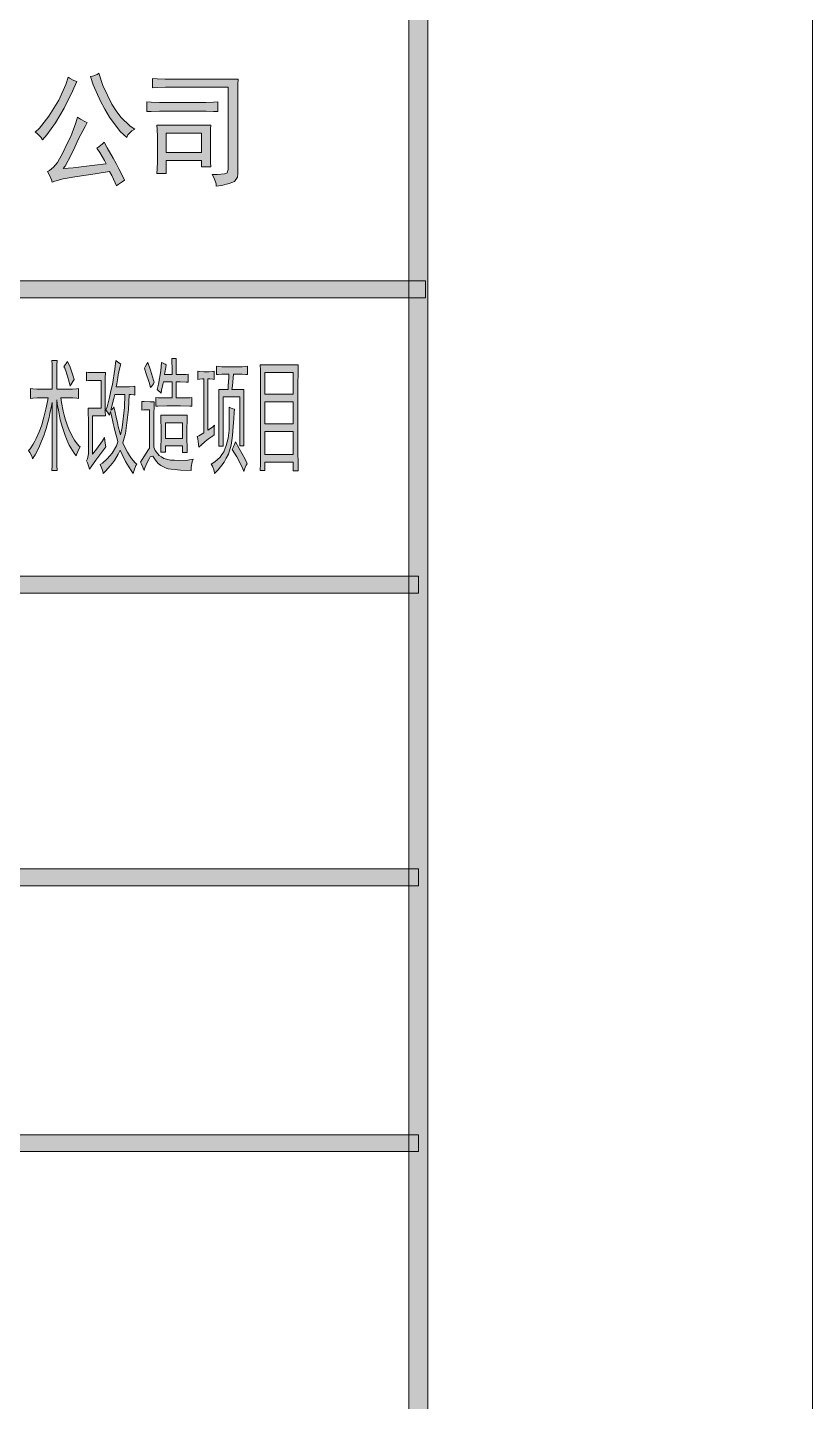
# Model space of a CAD drawing. Header units: millimetres. Extents: x 0 to 414, y 0 to 292.
# Drawn here: x 394.47 to 414.08, y 32.05 to 66.36 of the extents above; entities that cross this region are included whole.
import ezdxf

# ---------------------------------------------------------------- set-up
doc = ezdxf.new("R2010")
doc.units = ezdxf.units.MM

msp = doc.modelspace()

# ---------------------------------------------------------------- hatches: boundary and pattern name
h = msp.add_hatch(color=0)
h.dxf.hatch_style = 2
h.paths.add_polyline_path([(404.473833, 9.609667), (403.997583, 10.085917), (403.997583, 282.380972), (404.473833, 282.857222)])
h = msp.add_hatch(color=0)
h.dxf.hatch_style = 2
h.paths.add_polyline_path([(396.250583, 65.225083), (396.352889, 64.914639), (396.571611, 64.445444), (396.6845, 64.286694), (396.800917, 64.127944), (397.03375, 63.898639), (397.150167, 63.824556), (397.076083, 63.782222), (396.973778, 63.679917), (396.949083, 63.616417), (396.786806, 63.768111), (396.515167, 64.124417), (396.402278, 64.321972), (396.289389, 64.523056), (396.105944, 64.932278), (396.038917, 65.140417), (396.095361, 65.151), (396.204722, 65.193333)])
h = msp.add_hatch(color=0)
h.dxf.hatch_style = 2
h.paths.add_polyline_path([(395.696722, 65.016944), (395.594417, 64.773528), (395.38275, 64.346667), (395.276917, 64.16675), (395.171083, 63.983306), (394.952361, 63.679917), (394.839472, 63.556444), (394.797139, 63.623472), (394.705417, 63.72225), (394.656028, 63.750472), (394.768917, 63.84925), (395.005278, 64.145583), (395.12875, 64.346667), (395.252222, 64.54775), (395.428611, 64.939333), (395.481528, 65.126306), (395.516806, 65.094556), (395.626167, 65.041639)])
h = msp.add_hatch(color=0)
h.dxf.hatch_style = 2
h.paths.add_polyline_path([(399.7325, 65.076917), (399.725444, 64.942861), (399.721917, 64.7065), (399.721917, 64.604194), (399.721917, 62.70625), (399.714861, 62.625111), (399.644306, 62.519278), (399.577278, 62.491056), (399.51025, 62.466361), (399.316222, 62.4205), (399.185694, 62.399333), (399.185694, 62.455778), (399.132778, 62.600417), (399.079861, 62.692139), (399.217444, 62.692139), (399.390306, 62.70625), (399.422056, 62.716833), (399.453806, 62.730944), (399.485556, 62.819139), (399.485556, 62.900278), (399.485556, 64.872306), (398.007417, 64.872306), (397.912167, 64.872306), (397.704028, 64.86525), (397.591139, 64.858194), (397.591139, 65.091028), (397.704028, 65.083972), (397.905111, 65.076917), (397.996833, 65.076917)])
h = msp.add_hatch(color=0)
h.dxf.hatch_style = 2
h.paths.add_polyline_path([(398.854083, 64.494833), (398.924639, 64.494833), (399.111611, 64.498361), (399.228028, 64.505417), (399.228028, 64.262), (399.115139, 64.269056), (398.935222, 64.276111), (398.864667, 64.276111), (397.869833, 64.276111), (397.767528, 64.276111), (397.559389, 64.269056), (397.450028, 64.262), (397.450028, 64.505417), (397.559389, 64.498361), (397.767528, 64.494833), (397.869833, 64.494833)])
h = msp.add_hatch(color=0)
h.dxf.hatch_style = 2
h.paths.add_polyline_path([(396.434028, 62.96025), (396.391694, 63.044917), (396.27175, 63.238944), (396.197667, 63.348306), (396.250583, 63.387111), (396.342306, 63.461194), (396.381111, 63.496472), (396.46225, 63.362417), (396.610417, 63.097833), (396.680972, 62.967306), (396.751528, 62.836778), (396.857361, 62.625111), (396.892639, 62.5475), (396.836194, 62.508694), (396.733889, 62.441667), (396.691556, 62.413444), (396.659806, 62.487528), (396.571611, 62.663917), (396.518694, 62.766222), (396.162389, 62.709778), (395.654389, 62.632167), (395.506222, 62.607472), (395.361583, 62.582778), (395.149917, 62.529861), (395.082889, 62.498111), (395.068778, 62.558083), (395.008806, 62.692139), (394.966472, 62.766222), (395.019389, 62.790917), (395.121694, 62.875583), (395.171083, 62.935556), (395.216944, 62.995528), (395.361583, 63.253056), (395.453306, 63.447083), (395.548556, 63.641111), (395.679083, 63.983306), (395.717889, 64.127944), (395.7955, 64.075028), (395.918972, 64.008), (395.961306, 63.993889), (395.904861, 63.891583), (395.746111, 63.581139), (395.647333, 63.373), (395.548556, 63.168389), (395.407444, 62.900278), (395.361583, 62.840306), (395.608528, 62.861472), (396.14475, 62.924972)])
h = msp.add_hatch(color=0)
h.paths.add_polyline_path([(399.048111, 63.923333), (399.041056, 63.835139), (399.037528, 63.655222), (399.037528, 63.556444), (399.037528, 63.288333), (399.037528, 63.193083), (399.041056, 62.992), (399.048111, 62.886167), (398.81175, 62.886167), (398.81175, 63.044917), (397.933333, 63.044917), (397.933333, 62.716833), (397.696972, 62.716833), (397.707556, 62.826194), (397.718139, 63.020222), (397.718139, 63.104889), (397.718139, 63.556444), (397.718139, 63.637583), (397.707556, 63.8175), (397.696972, 63.923333)])
h.paths.add_polyline_path([(398.81175, 63.238944), (398.81175, 63.725778), (397.933333, 63.725778), (397.933333, 63.238944)])
h = msp.add_hatch(color=0)
h.dxf.hatch_style = 2
h.paths.add_polyline_path([(355.134333, 59.615917), (355.134333, 60.03925), (404.410333, 60.03925), (404.410333, 59.615917)])
h = msp.add_hatch(color=0)
h.dxf.hatch_style = 2
h.paths.add_polyline_path([(395.086417, 57.329917), (395.086417, 57.56275), (395.086417, 57.707389), (395.082889, 57.950806), (395.079361, 58.049583), (395.206361, 58.049583), (395.202833, 57.940222), (395.199306, 57.696806), (395.199306, 57.56275), (395.199306, 57.329917), (395.545028, 57.329917), (395.590889, 57.329917), (395.693194, 57.336972), (395.746111, 57.344028), (395.746111, 57.100611), (395.696722, 57.104139), (395.597944, 57.111194), (395.552083, 57.111194), (395.298083, 57.111194), (395.315722, 56.994778), (395.358056, 56.783111), (395.38275, 56.684333), (395.410972, 56.589083), (395.467417, 56.412694), (395.502694, 56.331556), (395.534444, 56.253944), (395.605, 56.116361), (395.643806, 56.059917), (395.682611, 55.999944), (395.753167, 55.918806), (395.784917, 55.894111), (395.753167, 55.834139), (395.70025, 55.717722), (395.682611, 55.664806), (395.633222, 55.731833), (395.548556, 55.865889), (395.513278, 55.936444), (395.478, 56.007), (395.407444, 56.176333), (395.375694, 56.271583), (395.343944, 56.370361), (395.2875, 56.567917), (395.269861, 56.666694), (395.248694, 56.769), (395.213417, 56.966556), (395.199306, 57.061806), (395.199306, 55.724778), (395.199306, 55.633056), (395.202833, 55.421389), (395.206361, 55.297917), (395.079361, 55.297917), (395.082889, 55.421389), (395.086417, 55.633056), (395.086417, 55.724778), (395.086417, 57.001833), (395.068778, 56.910111), (395.029972, 56.723139), (395.008806, 56.624361), (394.987639, 56.529111), (394.93825, 56.352722), (394.913556, 56.271583), (394.885333, 56.193972), (394.821833, 56.031694), (394.786556, 55.950556), (394.751278, 55.865889), (394.656028, 55.6895), (394.596056, 55.590722), (394.581944, 55.643639), (394.529028, 55.749472), (394.49375, 55.798861), (394.532556, 55.841194), (394.610167, 55.954083), (394.648972, 56.028167), (394.687778, 56.10225), (394.761861, 56.264528), (394.793611, 56.352722), (394.825361, 56.440917), (394.878278, 56.627889), (394.902972, 56.730194), (394.927667, 56.828972), (394.966472, 57.019472), (394.980583, 57.111194), (394.751278, 57.111194), (394.708944, 57.111194), (394.603111, 57.104139), (394.543139, 57.100611), (394.543139, 57.344028), (394.603111, 57.336972), (394.705417, 57.329917), (394.744222, 57.329917)])
h = msp.add_hatch(color=0)
h.dxf.hatch_style = 2
h.paths.add_polyline_path([(395.467417, 58.024889), (395.488583, 57.9755), (395.530917, 57.876722), (395.552083, 57.830861), (395.569722, 57.781472), (395.612056, 57.654472), (395.63675, 57.573333), (395.601472, 57.520417), (395.552083, 57.43575), (395.537972, 57.404), (395.513278, 57.502778), (395.467417, 57.654472), (395.449778, 57.707389), (395.432139, 57.763833), (395.396861, 57.855556), (395.379222, 57.890833)])
h = msp.add_hatch(color=0)
h.paths.add_polyline_path([(396.853833, 55.992889), (396.882056, 55.91175), (396.963194, 55.756528), (397.016111, 55.675389), (397.069028, 55.597778), (397.16075, 55.488417), (397.199556, 55.456667), (397.178389, 55.424917), (397.136056, 55.312028), (397.111361, 55.223833), (397.076083, 55.273222), (397.002, 55.389639), (396.959667, 55.456667), (396.920861, 55.523694), (396.832667, 55.700083), (396.783278, 55.809444), (396.737417, 55.710667), (396.638639, 55.548389), (396.58925, 55.481361), (396.536333, 55.414333), (396.423444, 55.287333), (396.359944, 55.223833), (396.349361, 55.280278), (396.310556, 55.389639), (396.285861, 55.446083), (396.342306, 55.481361), (396.46225, 55.590722), (396.522222, 55.664806), (396.585722, 55.735361), (396.688028, 55.91175), (396.726833, 56.017583), (396.705667, 56.088139), (396.659806, 56.264528), (396.635111, 56.370361), (396.610417, 56.472667), (396.564556, 56.67375), (396.543389, 56.772528), (396.515167, 56.684333), (396.486944, 56.730194), (396.444611, 56.793694), (396.426972, 56.818389), (396.455194, 56.892472), (396.518694, 57.125306), (396.553972, 57.287583), (396.592778, 57.449861), (396.65275, 57.830861), (396.677444, 58.049583), (396.712722, 58.010778), (396.772694, 57.968444), (396.797389, 57.964917), (396.783278, 57.901417), (396.751528, 57.767361), (396.737417, 57.68975), (396.726833, 57.612139), (396.698611, 57.463972), (396.6845, 57.393417), (396.959667, 57.393417), (397.016111, 57.393417), (397.111361, 57.396944), (397.150167, 57.404), (397.150167, 57.185278), (397.121944, 57.192333), (397.051389, 57.195861), (397.005528, 57.195861), (396.991417, 56.825444), (396.913806, 56.222194)])
h.paths.add_polyline_path([(396.546917, 56.807806), (396.571611, 56.825444), (396.613944, 56.867778), (396.628056, 56.892472), (396.649222, 56.790167), (396.688028, 56.592611), (396.712722, 56.497361), (396.733889, 56.402111), (396.776222, 56.246889), (396.793861, 56.186917), (396.836194, 56.370361), (396.892639, 56.874833), (396.903222, 57.195861), (396.65275, 57.195861), (396.628056, 57.100611), (396.575139, 56.906583)])
h = msp.add_hatch(color=0)
h.dxf.hatch_style = 2
h.paths.add_polyline_path([(397.637, 57.502778), (397.615833, 57.463972), (397.569972, 57.396944), (397.545278, 57.368722), (397.506472, 57.495722), (397.428861, 57.739139), (397.390056, 57.855556), (397.411222, 57.890833), (397.453556, 57.964917), (397.471194, 58.000194), (397.538222, 57.806167), (397.619361, 57.555694)])
h = msp.add_hatch(color=0)
h.dxf.hatch_style = 2
h.paths.add_polyline_path([(397.936861, 57.940222), (397.92275, 57.873194), (397.901583, 57.749722), (397.894528, 57.696806), (398.0815, 57.696806), (398.0815, 57.841444), (398.077972, 58.042528), (398.074444, 58.098972), (398.183806, 58.098972), (398.180278, 58.035472), (398.180278, 57.834389), (398.180278, 57.696806), (398.279056, 57.696806), (398.427222, 57.700333), (398.480139, 57.707389), (398.480139, 57.502778), (398.43075, 57.506306), (398.279056, 57.513361), (398.180278, 57.513361), (398.180278, 57.111194), (398.324917, 57.111194), (398.522472, 57.11825), (398.571861, 57.125306), (398.571861, 56.906583), (398.522472, 56.910111), (398.293167, 56.917167), (398.120306, 56.917167), (397.947444, 56.917167), (397.725194, 56.910111), (397.675806, 56.906583), (397.675806, 57.125306), (397.725194, 57.11825), (397.926278, 57.111194), (398.0815, 57.111194), (398.0815, 57.513361), (397.866306, 57.513361), (397.852194, 57.446333), (397.820444, 57.305222), (397.806333, 57.234667), (397.781639, 57.259361), (397.73225, 57.301694), (397.707556, 57.319333), (397.739306, 57.453389), (397.79575, 57.792056), (397.816917, 58.000194), (397.845139, 57.989611), (397.905111, 57.957861)])
h = msp.add_hatch(color=0)
h.dxf.hatch_style = 2
h.paths.add_polyline_path([(396.416389, 57.746194), (396.412861, 57.605083), (396.409333, 57.326389), (396.409333, 57.185278), (396.409333, 57.044167), (396.412861, 56.783111), (396.416389, 56.663167), (396.091833, 56.663167), (396.091833, 55.710667), (396.194139, 55.834139), (396.345833, 56.042278), (396.395222, 56.126944), (396.39875, 56.052861), (396.416389, 55.936444), (396.426972, 55.894111), (396.374056, 55.827083), (396.27175, 55.693028), (396.225889, 55.626), (396.1765, 55.558972), (396.074194, 55.414333), (396.021278, 55.336722), (396.003639, 55.389639), (395.968361, 55.491944), (395.943667, 55.541333), (395.968361, 55.590722), (395.993056, 55.717722), (395.989528, 55.798861), (395.989528, 56.465611), (395.989528, 56.550278), (395.986, 56.747833), (395.982472, 56.857194), (396.310556, 56.857194), (396.310556, 57.548639), (396.130639, 57.548639), (396.084778, 57.548639), (395.989528, 57.545111), (395.940139, 57.538056), (395.940139, 57.756778), (395.989528, 57.749722), (396.084778, 57.746194), (396.130639, 57.746194)])
h = msp.add_hatch(color=0)
h.dxf.hatch_style = 2
h.paths.add_polyline_path([(399.136306, 56.186917), (399.086917, 56.155167), (398.988139, 56.091667), (398.945806, 56.059917), (398.903472, 56.024639), (398.804694, 55.936444), (398.74825, 55.883528), (398.744722, 55.954083), (398.720028, 56.088139), (398.705917, 56.151639), (398.74825, 56.169278), (398.832917, 56.211611), (398.87525, 56.236306), (398.87525, 57.587444), (398.839972, 57.587444), (398.762361, 57.580389), (398.720028, 57.573333), (398.720028, 57.781472), (398.769417, 57.774417), (398.87525, 57.767361), (398.935222, 57.767361), (398.995194, 57.767361), (399.093972, 57.774417), (399.132778, 57.781472), (399.132778, 57.573333), (399.101028, 57.580389), (399.026944, 57.587444), (398.977556, 57.587444), (398.977556, 56.306861), (399.012833, 56.328028), (399.0975, 56.388), (399.143361, 56.430333), (399.136306, 56.370361), (399.136306, 56.246889)])
h = msp.add_hatch(color=0)
h.dxf.hatch_style = 2
h.paths.add_polyline_path([(399.788944, 57.890833), (399.831278, 57.890833), (399.919472, 57.897889), (399.965333, 57.901417), (399.965333, 57.696806), (399.919472, 57.700333), (399.831278, 57.707389), (399.788944, 57.707389), (399.612556, 57.707389), (399.6055, 57.612139), (399.587861, 57.414583), (399.577278, 57.319333), (399.877139, 57.319333), (399.873611, 57.227611), (399.870083, 57.026528), (399.870083, 56.917167), (399.870083, 56.306861), (399.870083, 56.22925), (399.873611, 56.035222), (399.877139, 55.918806), (399.771306, 55.918806), (399.771306, 57.135889), (399.355028, 57.135889), (399.355028, 55.908222), (399.245667, 55.908222), (399.249194, 56.017583), (399.252722, 56.211611), (399.252722, 56.296278), (399.252722, 56.917167), (399.252722, 57.008889), (399.249194, 57.209972), (399.245667, 57.319333), (399.4785, 57.319333), (399.485556, 57.421639), (399.496139, 57.615667), (399.499667, 57.707389), (399.362083, 57.707389), (399.31975, 57.707389), (399.235083, 57.700333), (399.19275, 57.696806), (399.19275, 57.901417), (399.235083, 57.897889), (399.31975, 57.890833), (399.362083, 57.890833)])
h = msp.add_hatch(color=0)
h.paths.add_polyline_path([(401.228278, 57.940222), (401.228278, 57.763833), (401.22475, 57.428694), (401.22475, 57.269944), (401.22475, 55.844722), (401.22475, 55.756528), (401.228278, 55.474306), (401.228278, 55.287333), (401.108333, 55.287333), (401.108333, 55.506056), (400.395722, 55.506056), (400.395722, 55.297917), (400.282833, 55.297917), (400.286361, 55.463722), (400.286361, 55.724778), (400.286361, 55.823556), (400.286361, 57.269944), (400.286361, 57.471028), (400.286361, 57.806167), (400.282833, 57.940222)])
h.paths.add_polyline_path([(401.108333, 55.700083), (401.108333, 56.271583), (400.395722, 56.271583), (400.395722, 55.700083)])
h.paths.add_polyline_path([(401.108333, 56.465611), (401.108333, 57.015944), (400.395722, 57.015944), (400.395722, 56.465611)])
h.paths.add_polyline_path([(401.108333, 57.209972), (401.108333, 57.746194), (400.395722, 57.746194), (400.395722, 57.209972)])
h = msp.add_hatch(color=0)
h.dxf.hatch_style = 2
h.paths.add_polyline_path([(397.291278, 55.506056), (397.372417, 55.643639), (397.488833, 55.823556), (397.520583, 55.858833), (397.520583, 56.818389), (397.471194, 56.818389), (397.372417, 56.814861), (397.326556, 56.807806), (397.326556, 57.026528), (397.379472, 57.019472), (397.531167, 57.015944), (397.629944, 57.015944), (397.629944, 56.899528), (397.626417, 56.716083), (397.626417, 56.649056), (397.626417, 55.883528), (397.661694, 55.798861), (397.756944, 55.675389), (397.816917, 55.640111), (397.876889, 55.601306), (398.039167, 55.558972), (398.141472, 55.555444), (398.243778, 55.548389), (398.473083, 55.558972), (398.607139, 55.580139), (398.585972, 55.516639), (398.561278, 55.379056), (398.55775, 55.297917), (398.293167, 55.312028), (397.982722, 55.34025), (397.933333, 55.357889), (397.883944, 55.379056), (397.802806, 55.424917), (397.767528, 55.449611), (397.735778, 55.477833), (397.66875, 55.555444), (397.633472, 55.608361), (397.601722, 55.661278), (397.531167, 55.643639), (397.495889, 55.573083), (397.460611, 55.502528), (397.400639, 55.364944), (397.379472, 55.297917), (397.361833, 55.354361), (397.315972, 55.456667)])
h = msp.add_hatch(color=0)
h.paths.add_polyline_path([(398.458972, 56.684333), (398.455444, 56.564389), (398.451917, 56.328028), (398.451917, 56.211611), (398.451917, 56.095194), (398.455444, 55.865889), (398.458972, 55.749472), (398.342556, 55.749472), (398.342556, 55.918806), (397.912167, 55.918806), (397.912167, 55.760056), (397.802806, 55.760056), (397.802806, 55.876472), (397.806333, 56.109306), (397.806333, 56.222194), (397.806333, 56.338611), (397.802806, 56.571444), (397.802806, 56.684333)])
h.paths.add_polyline_path([(398.342556, 56.10225), (398.342556, 56.490306), (397.912167, 56.490306), (397.912167, 56.10225)])
h = msp.add_hatch(color=0)
h.dxf.hatch_style = 2
h.paths.add_polyline_path([(399.63725, 56.8325), (399.630194, 56.758417), (399.619611, 56.589083), (399.612556, 56.490306), (399.609028, 56.395056), (399.587861, 56.176333), (399.57375, 56.052861), (399.556111, 55.932917), (399.489083, 55.710667), (399.432639, 55.608361), (399.379722, 55.509583), (399.231556, 55.315556), (399.143361, 55.223833), (399.12925, 55.287333), (399.086917, 55.40375), (399.055167, 55.456667), (399.146889, 55.513111), (399.280944, 55.633056), (399.326806, 55.700083), (399.372667, 55.767111), (399.436167, 55.925861), (399.457333, 56.017583), (399.4785, 56.109306), (399.503194, 56.306861), (399.503194, 56.412694), (399.506722, 56.518528), (399.51025, 56.751361), (399.51025, 56.881889), (399.538472, 56.867778), (399.598444, 56.843083)])
h = msp.add_hatch(color=0)
h.dxf.hatch_style = 2
h.paths.add_polyline_path([(399.661944, 56.017583), (399.760722, 55.851778), (399.905361, 55.580139), (399.958278, 55.46725), (399.930056, 55.431972), (399.887722, 55.336722), (399.870083, 55.273222), (399.841861, 55.364944), (399.697222, 55.640111), (399.580806, 55.823556), (399.609028, 55.876472), (399.647833, 55.97525)])
h = msp.add_hatch(color=0)
h.dxf.hatch_style = 2
h.paths.add_polyline_path([(354.957944, 52.239333), (354.957944, 52.662667), (404.237472, 52.662667), (404.237472, 52.239333)])
h = msp.add_hatch(color=0)
h.dxf.hatch_style = 2
h.paths.add_polyline_path([(404.237472, 45.349583), (404.237472, 44.92625), (354.957944, 44.92625), (354.957944, 45.349583)])
h = msp.add_hatch(color=0)
h.dxf.hatch_style = 2
h.paths.add_polyline_path([(404.237472, 38.710306), (404.237472, 38.286972), (354.957944, 38.286972), (354.957944, 38.710306)])

# ---------------------------------------------------------------- linework, layer by layer
at = {"color": 0, "lineweight": 0}
for points in [[(0, 0), (0, 292.466889), (414.0835, 292.466889), (414.0835, 0)], [(404.473833, 9.609667), (403.997583, 10.085917), (403.997583, 282.380972), (404.473833, 282.857222)], [(396.250583, 65.225083), (396.352889, 64.914639), (396.571611, 64.445444), (396.6845, 64.286694), (396.800917, 64.127944), (397.03375, 63.898639), (397.150167, 63.824556), (397.076083, 63.782222), (396.973778, 63.679917), (396.949083, 63.616417), (396.786806, 63.768111), (396.515167, 64.124417), (396.402278, 64.321972), (396.289389, 64.523056), (396.105944, 64.932278), (396.038917, 65.140417), (396.095361, 65.151), (396.204722, 65.193333)], [(395.696722, 65.016944), (395.594417, 64.773528), (395.38275, 64.346667), (395.276917, 64.16675), (395.171083, 63.983306), (394.952361, 63.679917), (394.839472, 63.556444), (394.797139, 63.623472), (394.705417, 63.72225), (394.656028, 63.750472), (394.768917, 63.84925), (395.005278, 64.145583), (395.12875, 64.346667), (395.252222, 64.54775), (395.428611, 64.939333), (395.481528, 65.126306), (395.516806, 65.094556), (395.626167, 65.041639)], [(399.7325, 65.076917), (399.725444, 64.942861), (399.721917, 64.7065), (399.721917, 64.604194), (399.721917, 62.70625), (399.714861, 62.625111), (399.644306, 62.519278), (399.577278, 62.491056), (399.51025, 62.466361), (399.316222, 62.4205), (399.185694, 62.399333), (399.185694, 62.455778), (399.132778, 62.600417), (399.079861, 62.692139), (399.217444, 62.692139), (399.390306, 62.70625), (399.422056, 62.716833), (399.453806, 62.730944), (399.485556, 62.819139), (399.485556, 62.900278), (399.485556, 64.872306), (398.007417, 64.872306), (397.912167, 64.872306), (397.704028, 64.86525), (397.591139, 64.858194), (397.591139, 65.091028), (397.704028, 65.083972), (397.905111, 65.076917), (397.996833, 65.076917)], [(398.854083, 64.494833), (398.924639, 64.494833), (399.111611, 64.498361), (399.228028, 64.505417), (399.228028, 64.262), (399.115139, 64.269056), (398.935222, 64.276111), (398.864667, 64.276111), (397.869833, 64.276111), (397.767528, 64.276111), (397.559389, 64.269056), (397.450028, 64.262), (397.450028, 64.505417), (397.559389, 64.498361), (397.767528, 64.494833), (397.869833, 64.494833)], [(396.434028, 62.96025), (396.391694, 63.044917), (396.27175, 63.238944), (396.197667, 63.348306), (396.250583, 63.387111), (396.342306, 63.461194), (396.381111, 63.496472), (396.46225, 63.362417), (396.610417, 63.097833), (396.680972, 62.967306), (396.751528, 62.836778), (396.857361, 62.625111), (396.892639, 62.5475), (396.836194, 62.508694), (396.733889, 62.441667), (396.691556, 62.413444), (396.659806, 62.487528), (396.571611, 62.663917), (396.518694, 62.766222), (396.162389, 62.709778), (395.654389, 62.632167), (395.506222, 62.607472), (395.361583, 62.582778), (395.149917, 62.529861), (395.082889, 62.498111), (395.068778, 62.558083), (395.008806, 62.692139), (394.966472, 62.766222), (395.019389, 62.790917), (395.121694, 62.875583), (395.171083, 62.935556), (395.216944, 62.995528), (395.361583, 63.253056), (395.453306, 63.447083), (395.548556, 63.641111), (395.679083, 63.983306), (395.717889, 64.127944), (395.7955, 64.075028), (395.918972, 64.008), (395.961306, 63.993889), (395.904861, 63.891583), (395.746111, 63.581139), (395.647333, 63.373), (395.548556, 63.168389), (395.407444, 62.900278), (395.361583, 62.840306), (395.608528, 62.861472), (396.14475, 62.924972)], [(399.048111, 63.923333), (399.041056, 63.835139), (399.037528, 63.655222), (399.037528, 63.556444), (399.037528, 63.288333), (399.037528, 63.193083), (399.041056, 62.992), (399.048111, 62.886167), (398.81175, 62.886167), (398.81175, 63.044917), (397.933333, 63.044917), (397.933333, 62.716833), (397.696972, 62.716833), (397.707556, 62.826194), (397.718139, 63.020222), (397.718139, 63.104889), (397.718139, 63.556444), (397.718139, 63.637583), (397.707556, 63.8175), (397.696972, 63.923333)], [(398.81175, 63.238944), (398.81175, 63.725778), (397.933333, 63.725778), (397.933333, 63.238944)], [(355.134333, 59.615917), (355.134333, 60.03925), (404.410333, 60.03925), (404.410333, 59.615917)], [(395.086417, 57.329917), (395.086417, 57.56275), (395.086417, 57.707389), (395.082889, 57.950806), (395.079361, 58.049583), (395.206361, 58.049583), (395.202833, 57.940222), (395.199306, 57.696806), (395.199306, 57.56275), (395.199306, 57.329917), (395.545028, 57.329917), (395.590889, 57.329917), (395.693194, 57.336972), (395.746111, 57.344028), (395.746111, 57.100611), (395.696722, 57.104139), (395.597944, 57.111194), (395.552083, 57.111194), (395.298083, 57.111194), (395.315722, 56.994778), (395.358056, 56.783111), (395.38275, 56.684333), (395.410972, 56.589083), (395.467417, 56.412694), (395.502694, 56.331556), (395.534444, 56.253944), (395.605, 56.116361), (395.643806, 56.059917), (395.682611, 55.999944), (395.753167, 55.918806), (395.784917, 55.894111), (395.753167, 55.834139), (395.70025, 55.717722), (395.682611, 55.664806), (395.633222, 55.731833), (395.548556, 55.865889), (395.513278, 55.936444), (395.478, 56.007), (395.407444, 56.176333), (395.375694, 56.271583), (395.343944, 56.370361), (395.2875, 56.567917), (395.269861, 56.666694), (395.248694, 56.769), (395.213417, 56.966556), (395.199306, 57.061806), (395.199306, 55.724778), (395.199306, 55.633056), (395.202833, 55.421389), (395.206361, 55.297917), (395.079361, 55.297917), (395.082889, 55.421389), (395.086417, 55.633056), (395.086417, 55.724778), (395.086417, 57.001833), (395.068778, 56.910111), (395.029972, 56.723139), (395.008806, 56.624361), (394.987639, 56.529111), (394.93825, 56.352722), (394.913556, 56.271583), (394.885333, 56.193972), (394.821833, 56.031694), (394.786556, 55.950556), (394.751278, 55.865889), (394.656028, 55.6895), (394.596056, 55.590722), (394.581944, 55.643639), (394.529028, 55.749472), (394.49375, 55.798861), (394.532556, 55.841194), (394.610167, 55.954083), (394.648972, 56.028167), (394.687778, 56.10225), (394.761861, 56.264528), (394.793611, 56.352722), (394.825361, 56.440917), (394.878278, 56.627889), (394.902972, 56.730194), (394.927667, 56.828972), (394.966472, 57.019472), (394.980583, 57.111194), (394.751278, 57.111194), (394.708944, 57.111194), (394.603111, 57.104139), (394.543139, 57.100611), (394.543139, 57.344028), (394.603111, 57.336972), (394.705417, 57.329917), (394.744222, 57.329917)], [(395.467417, 58.024889), (395.488583, 57.9755), (395.530917, 57.876722), (395.552083, 57.830861), (395.569722, 57.781472), (395.612056, 57.654472), (395.63675, 57.573333), (395.601472, 57.520417), (395.552083, 57.43575), (395.537972, 57.404), (395.513278, 57.502778), (395.467417, 57.654472), (395.449778, 57.707389), (395.432139, 57.763833), (395.396861, 57.855556), (395.379222, 57.890833)], [(396.853833, 55.992889), (396.882056, 55.91175), (396.963194, 55.756528), (397.016111, 55.675389), (397.069028, 55.597778), (397.16075, 55.488417), (397.199556, 55.456667), (397.178389, 55.424917), (397.136056, 55.312028), (397.111361, 55.223833), (397.076083, 55.273222), (397.002, 55.389639), (396.959667, 55.456667), (396.920861, 55.523694), (396.832667, 55.700083), (396.783278, 55.809444), (396.737417, 55.710667), (396.638639, 55.548389), (396.58925, 55.481361), (396.536333, 55.414333), (396.423444, 55.287333), (396.359944, 55.223833), (396.349361, 55.280278), (396.310556, 55.389639), (396.285861, 55.446083), (396.342306, 55.481361), (396.46225, 55.590722), (396.522222, 55.664806), (396.585722, 55.735361), (396.688028, 55.91175), (396.726833, 56.017583), (396.705667, 56.088139), (396.659806, 56.264528), (396.635111, 56.370361), (396.610417, 56.472667), (396.564556, 56.67375), (396.543389, 56.772528), (396.515167, 56.684333), (396.486944, 56.730194), (396.444611, 56.793694), (396.426972, 56.818389), (396.455194, 56.892472), (396.518694, 57.125306), (396.553972, 57.287583), (396.592778, 57.449861), (396.65275, 57.830861), (396.677444, 58.049583), (396.712722, 58.010778), (396.772694, 57.968444), (396.797389, 57.964917), (396.783278, 57.901417), (396.751528, 57.767361), (396.737417, 57.68975), (396.726833, 57.612139), (396.698611, 57.463972), (396.6845, 57.393417), (396.959667, 57.393417), (397.016111, 57.393417), (397.111361, 57.396944), (397.150167, 57.404), (397.150167, 57.185278), (397.121944, 57.192333), (397.051389, 57.195861), (397.005528, 57.195861), (396.991417, 56.825444), (396.913806, 56.222194)], [(397.637, 57.502778), (397.615833, 57.463972), (397.569972, 57.396944), (397.545278, 57.368722), (397.506472, 57.495722), (397.428861, 57.739139), (397.390056, 57.855556), (397.411222, 57.890833), (397.453556, 57.964917), (397.471194, 58.000194), (397.538222, 57.806167), (397.619361, 57.555694)], [(397.936861, 57.940222), (397.92275, 57.873194), (397.901583, 57.749722), (397.894528, 57.696806), (398.0815, 57.696806), (398.0815, 57.841444), (398.077972, 58.042528), (398.074444, 58.098972), (398.183806, 58.098972), (398.180278, 58.035472), (398.180278, 57.834389), (398.180278, 57.696806), (398.279056, 57.696806), (398.427222, 57.700333), (398.480139, 57.707389), (398.480139, 57.502778), (398.43075, 57.506306), (398.279056, 57.513361), (398.180278, 57.513361), (398.180278, 57.111194), (398.324917, 57.111194), (398.522472, 57.11825), (398.571861, 57.125306), (398.571861, 56.906583), (398.522472, 56.910111), (398.293167, 56.917167), (398.120306, 56.917167), (397.947444, 56.917167), (397.725194, 56.910111), (397.675806, 56.906583), (397.675806, 57.125306), (397.725194, 57.11825), (397.926278, 57.111194), (398.0815, 57.111194), (398.0815, 57.513361), (397.866306, 57.513361), (397.852194, 57.446333), (397.820444, 57.305222), (397.806333, 57.234667), (397.781639, 57.259361), (397.73225, 57.301694), (397.707556, 57.319333), (397.739306, 57.453389), (397.79575, 57.792056), (397.816917, 58.000194), (397.845139, 57.989611), (397.905111, 57.957861)], [(396.416389, 57.746194), (396.412861, 57.605083), (396.409333, 57.326389), (396.409333, 57.185278), (396.409333, 57.044167), (396.412861, 56.783111), (396.416389, 56.663167), (396.091833, 56.663167), (396.091833, 55.710667), (396.194139, 55.834139), (396.345833, 56.042278), (396.395222, 56.126944), (396.39875, 56.052861), (396.416389, 55.936444), (396.426972, 55.894111), (396.374056, 55.827083), (396.27175, 55.693028), (396.225889, 55.626), (396.1765, 55.558972), (396.074194, 55.414333), (396.021278, 55.336722), (396.003639, 55.389639), (395.968361, 55.491944), (395.943667, 55.541333), (395.968361, 55.590722), (395.993056, 55.717722), (395.989528, 55.798861), (395.989528, 56.465611), (395.989528, 56.550278), (395.986, 56.747833), (395.982472, 56.857194), (396.310556, 56.857194), (396.310556, 57.548639), (396.130639, 57.548639), (396.084778, 57.548639), (395.989528, 57.545111), (395.940139, 57.538056), (395.940139, 57.756778), (395.989528, 57.749722), (396.084778, 57.746194), (396.130639, 57.746194)], [(399.136306, 56.186917), (399.086917, 56.155167), (398.988139, 56.091667), (398.945806, 56.059917), (398.903472, 56.024639), (398.804694, 55.936444), (398.74825, 55.883528), (398.744722, 55.954083), (398.720028, 56.088139), (398.705917, 56.151639), (398.74825, 56.169278), (398.832917, 56.211611), (398.87525, 56.236306), (398.87525, 57.587444), (398.839972, 57.587444), (398.762361, 57.580389), (398.720028, 57.573333), (398.720028, 57.781472), (398.769417, 57.774417), (398.87525, 57.767361), (398.935222, 57.767361), (398.995194, 57.767361), (399.093972, 57.774417), (399.132778, 57.781472), (399.132778, 57.573333), (399.101028, 57.580389), (399.026944, 57.587444), (398.977556, 57.587444), (398.977556, 56.306861), (399.012833, 56.328028), (399.0975, 56.388), (399.143361, 56.430333), (399.136306, 56.370361), (399.136306, 56.246889)], [(399.788944, 57.890833), (399.831278, 57.890833), (399.919472, 57.897889), (399.965333, 57.901417), (399.965333, 57.696806), (399.919472, 57.700333), (399.831278, 57.707389), (399.788944, 57.707389), (399.612556, 57.707389), (399.6055, 57.612139), (399.587861, 57.414583), (399.577278, 57.319333), (399.877139, 57.319333), (399.873611, 57.227611), (399.870083, 57.026528), (399.870083, 56.917167), (399.870083, 56.306861), (399.870083, 56.22925), (399.873611, 56.035222), (399.877139, 55.918806), (399.771306, 55.918806), (399.771306, 57.135889), (399.355028, 57.135889), (399.355028, 55.908222), (399.245667, 55.908222), (399.249194, 56.017583), (399.252722, 56.211611), (399.252722, 56.296278), (399.252722, 56.917167), (399.252722, 57.008889), (399.249194, 57.209972), (399.245667, 57.319333), (399.4785, 57.319333), (399.485556, 57.421639), (399.496139, 57.615667), (399.499667, 57.707389), (399.362083, 57.707389), (399.31975, 57.707389), (399.235083, 57.700333), (399.19275, 57.696806), (399.19275, 57.901417), (399.235083, 57.897889), (399.31975, 57.890833), (399.362083, 57.890833)], [(401.228278, 57.940222), (401.228278, 57.763833), (401.22475, 57.428694), (401.22475, 57.269944), (401.22475, 55.844722), (401.22475, 55.756528), (401.228278, 55.474306), (401.228278, 55.287333), (401.108333, 55.287333), (401.108333, 55.506056), (400.395722, 55.506056), (400.395722, 55.297917), (400.282833, 55.297917), (400.286361, 55.463722), (400.286361, 55.724778), (400.286361, 55.823556), (400.286361, 57.269944), (400.286361, 57.471028), (400.286361, 57.806167), (400.282833, 57.940222)], [(401.108333, 57.209972), (401.108333, 57.746194), (400.395722, 57.746194), (400.395722, 57.209972)], [(396.546917, 56.807806), (396.571611, 56.825444), (396.613944, 56.867778), (396.628056, 56.892472), (396.649222, 56.790167), (396.688028, 56.592611), (396.712722, 56.497361), (396.733889, 56.402111), (396.776222, 56.246889), (396.793861, 56.186917), (396.836194, 56.370361), (396.892639, 56.874833), (396.903222, 57.195861), (396.65275, 57.195861), (396.628056, 57.100611), (396.575139, 56.906583)], [(397.291278, 55.506056), (397.372417, 55.643639), (397.488833, 55.823556), (397.520583, 55.858833), (397.520583, 56.818389), (397.471194, 56.818389), (397.372417, 56.814861), (397.326556, 56.807806), (397.326556, 57.026528), (397.379472, 57.019472), (397.531167, 57.015944), (397.629944, 57.015944), (397.629944, 56.899528), (397.626417, 56.716083), (397.626417, 56.649056), (397.626417, 55.883528), (397.661694, 55.798861), (397.756944, 55.675389), (397.816917, 55.640111), (397.876889, 55.601306), (398.039167, 55.558972), (398.141472, 55.555444), (398.243778, 55.548389), (398.473083, 55.558972), (398.607139, 55.580139), (398.585972, 55.516639), (398.561278, 55.379056), (398.55775, 55.297917), (398.293167, 55.312028), (397.982722, 55.34025), (397.933333, 55.357889), (397.883944, 55.379056), (397.802806, 55.424917), (397.767528, 55.449611), (397.735778, 55.477833), (397.66875, 55.555444), (397.633472, 55.608361), (397.601722, 55.661278), (397.531167, 55.643639), (397.495889, 55.573083), (397.460611, 55.502528), (397.400639, 55.364944), (397.379472, 55.297917), (397.361833, 55.354361), (397.315972, 55.456667)], [(401.108333, 56.465611), (401.108333, 57.015944), (400.395722, 57.015944), (400.395722, 56.465611)], [(398.458972, 56.684333), (398.455444, 56.564389), (398.451917, 56.328028), (398.451917, 56.211611), (398.451917, 56.095194), (398.455444, 55.865889), (398.458972, 55.749472), (398.342556, 55.749472), (398.342556, 55.918806), (397.912167, 55.918806), (397.912167, 55.760056), (397.802806, 55.760056), (397.802806, 55.876472), (397.806333, 56.109306), (397.806333, 56.222194), (397.806333, 56.338611), (397.802806, 56.571444), (397.802806, 56.684333)], [(399.63725, 56.8325), (399.630194, 56.758417), (399.619611, 56.589083), (399.612556, 56.490306), (399.609028, 56.395056), (399.587861, 56.176333), (399.57375, 56.052861), (399.556111, 55.932917), (399.489083, 55.710667), (399.432639, 55.608361), (399.379722, 55.509583), (399.231556, 55.315556), (399.143361, 55.223833), (399.12925, 55.287333), (399.086917, 55.40375), (399.055167, 55.456667), (399.146889, 55.513111), (399.280944, 55.633056), (399.326806, 55.700083), (399.372667, 55.767111), (399.436167, 55.925861), (399.457333, 56.017583), (399.4785, 56.109306), (399.503194, 56.306861), (399.503194, 56.412694), (399.506722, 56.518528), (399.51025, 56.751361), (399.51025, 56.881889), (399.538472, 56.867778), (399.598444, 56.843083)], [(398.342556, 56.10225), (398.342556, 56.490306), (397.912167, 56.490306), (397.912167, 56.10225)], [(399.661944, 56.017583), (399.760722, 55.851778), (399.905361, 55.580139), (399.958278, 55.46725), (399.930056, 55.431972), (399.887722, 55.336722), (399.870083, 55.273222), (399.841861, 55.364944), (399.697222, 55.640111), (399.580806, 55.823556), (399.609028, 55.876472), (399.647833, 55.97525)], [(401.108333, 55.700083), (401.108333, 56.271583), (400.395722, 56.271583), (400.395722, 55.700083)], [(354.957944, 52.239333), (354.957944, 52.662667), (404.237472, 52.662667), (404.237472, 52.239333)], [(404.237472, 45.349583), (404.237472, 44.92625), (354.957944, 44.92625), (354.957944, 45.349583)], [(404.237472, 38.710306), (404.237472, 38.286972), (354.957944, 38.286972), (354.957944, 38.710306)]]:
    msp.add_lwpolyline(points, close=True, dxfattribs=at)

doc.saveas('drawing.dxf')
